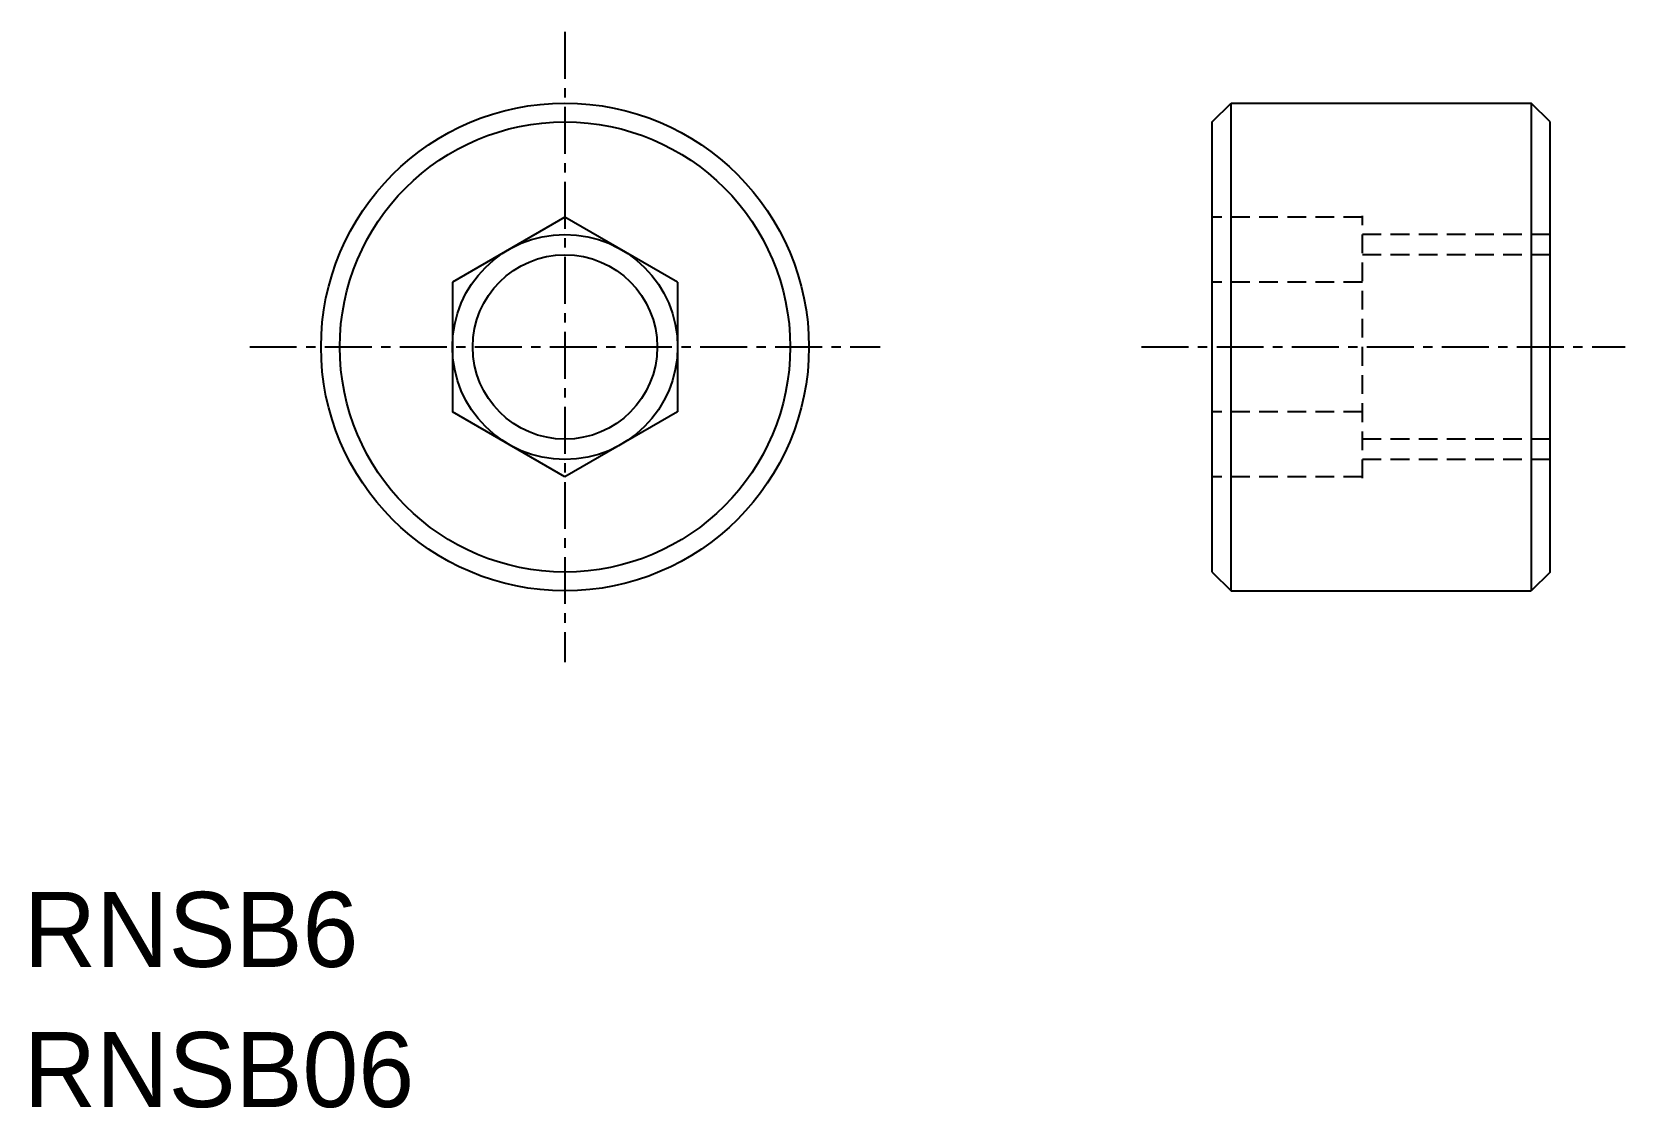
# Model space of a CAD drawing. Extents: x 359.8 to 402.3, y 30.3 to 59.
import ezdxf

# ---------------------------------------------------------------- set-up
doc = ezdxf.new("R2010")
doc.units = 0
doc.linetypes.add('CENTER', pattern=[2, 1.25, -0.25, 0.25, -0.25])
doc.linetypes.add('DASHED', pattern=[0.75, 0.5, -0.25])
doc.layers.get('0').update_dxf_attribs({"linetype": 'CONTINUOUS'})
doc.layers.add('CENTER', color=1, linetype='CENTER')

msp = doc.modelspace()

# ---------------------------------------------------------------- linework, layer by layer
at = {"color": 7, "linetype": 'CONTINUOUS'}
for p, q in [((391.295, 56.577), (391.795, 57.077)), ((391.795, 44.077), (391.795, 57.077)), ((391.795, 57.077), (399.795, 57.077)), ((399.795, 57.077), (399.795, 44.077)), ((400.295, 56.577), (399.795, 57.077)), ((391.295, 44.577), (391.295, 56.577)), ((400.295, 44.577), (400.295, 56.577)), ((374.048, 54.041), (371.048, 52.309)), ((377.048, 52.309), (374.048, 54.041)), ((371.048, 52.309), (371.048, 48.845)), ((377.048, 52.309), (377.048, 48.845)), ((374.048, 47.113), (371.048, 48.845)), ((377.048, 48.845), (374.048, 47.113)), ((391.295, 44.577), (391.795, 44.077)), ((400.295, 44.577), (399.795, 44.077)), ((391.795, 44.077), (399.795, 44.077))]:
    msp.add_line(p, q, dxfattribs=at)
at = {"color": 3, "linetype": 'DASHED'}
for p, q in [((395.295, 54.041), (391.295, 54.041)), ((395.295, 47.077), (395.295, 54.077)), ((400.295, 53.577), (395.295, 53.577)), ((400.295, 53.036), (395.295, 53.036)), ((395.295, 52.309), (391.295, 52.309)), ((400.295, 50.577), (400.295, 50.577)), ((395.295, 48.845), (391.295, 48.845)), ((400.295, 48.119), (395.295, 48.119)), ((400.295, 47.577), (395.295, 47.577)), ((400.295, 47.69), (400.295, 47.691)), ((395.295, 47.113), (391.295, 47.113))]:
    msp.add_line(p, q, dxfattribs=at)
at = {"color": 7, "linetype": 'CONTINUOUS'}
for radius in [6.5, 6, 2.458]:
    msp.add_circle((374.048, 50.577), radius, dxfattribs=at)
at = {"color": 3, "linetype": 'CONTINUOUS'}
msp.add_circle((374.048, 50.577), 3, dxfattribs=at)
at = {"layer": 'CENTER', "color": 1, "linetype": 'CENTER'}
for p, q in [((374.048, 58.977), (374.048, 42.177)), ((365.648, 50.577), (382.448, 50.577)), ((389.412, 50.577), (402.295, 50.577))]:
    msp.add_line(p, q, dxfattribs=at)

# ---------------------------------------------------------------- texts
at = {"color": 7, "linetype": 'CONTINUOUS'}
for s, p in [('RNSB6', (359.624, 34.051)), ('RNSB06', (359.624, 30.315))]:
    msp.add_text(s, height=2, dxfattribs=at).set_placement(p)

doc.saveas('drawing.dxf')
